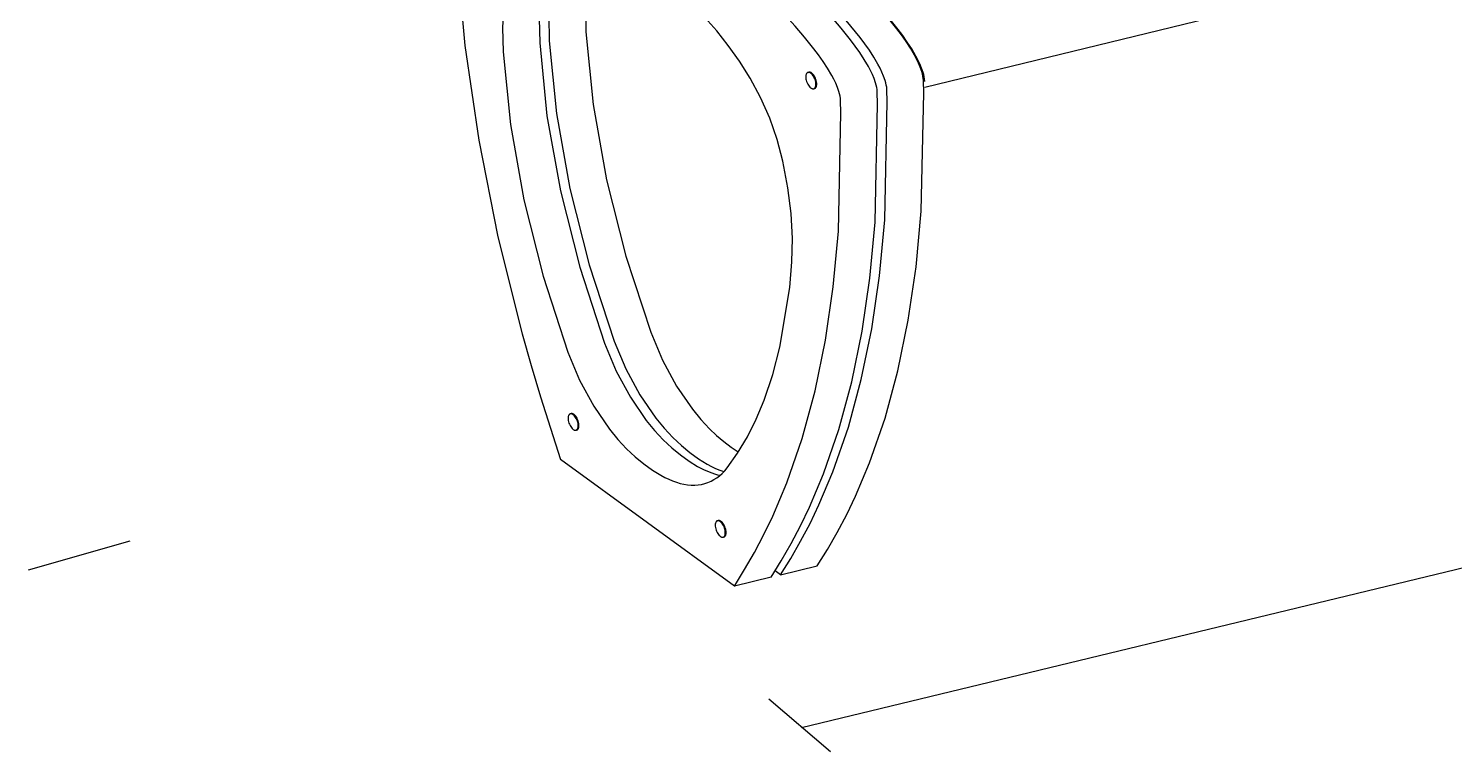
# Model space of a CAD drawing. Extents: x -56 to 236, y 85 to 283.
# Drawn here: x -48.7 to 89.9, y 84.6 to 154.9 of the extents above; entities that cross this region are included whole.
import ezdxf

# ---------------------------------------------------------------- set-up
doc = ezdxf.new("R2010")
doc.units = 0
doc.layers.add('LIVELLO_1', color=160, linetype='Continuous')

# ---------------------------------------------------------------- blocks, each defined once
blk = doc.blocks.new('AI9-BLK1')
at = {"layer": 'LIVELLO_1', "color": 7}
for p, q in [((107.996337, -2.65169), (-56.797911, -42.743816)), ((-68.159836, -41.290331), (-68.082666, -41.272244)), ((-67.613961, -42.874902), (-67.537135, -42.856816)), ((-91.268503, -74.459021), (-91.190299, -74.438006)), ((-90.7228, -76.045832), (-90.644424, -76.025506)), ((-75.314783, -91.185649), (-92.217455, -78.899405)), ((-76.964983, -84.852185), (-76.886608, -84.834271)), ((-76.419108, -86.439685), (-76.340904, -86.421426)), ((-70.823067, -90.099065), (-71.359813, -89.70598))]:
    blk.add_line(p, q, dxfattribs=at)
for points in [[(-88.878985, -28.82942), (-89.36681, -30.693906), (-89.677558, -32.753556), (-89.80606, -34.97771), (-89.754728, -37.345524)], [(-82.45836, -80.424548), (-82.078194, -80.632632), (-81.70199, -80.817634), (-81.328369, -80.974386), (-80.95716, -81.110467), (-80.591291, -81.215887), (-80.229211, -81.295468), (-79.873333, -81.351968), (-79.524173, -81.380218), (-79.181213, -81.382629), (-78.847384, -81.359547), (-78.519927, -81.308215), (-78.201428, -81.231045), (-77.893437, -81.131137), (-77.592852, -81.002635), (-77.303981, -80.84864), (-77.025273, -80.671217), (-76.758278, -80.465889), (-76.50403, -80.239547), (-76.261323, -79.985299), (-76.033946, -79.710725), (-75.002829, -78.262406), (-74.059045, -76.677662), (-73.197255, -74.959593), (-72.424348, -73.115434), (-71.58185, -70.642544), (-70.88594, -67.987065), (-69.938194, -62.190691), (-69.72391, -59.704366), (-69.673783, -57.416134), (-69.804869, -54.996643), (-70.115617, -52.48758), (-70.602064, -49.914438), (-71.155519, -47.813619), (-71.885018, -45.735882), (-72.77368, -43.727563), (-73.794462, -41.837584), (-74.828163, -40.199097), (-75.911818, -38.663101), (-77.039398, -37.245444), (-78.199017, -35.956117)], [(-102.333633, -29.697412), (-101.519557, -38.668441), (-100.172525, -47.877698), (-98.308039, -57.249046), (-95.940225, -66.69791)], [(-93.369495, -29.915831), (-93.855942, -31.782901), (-94.16669, -33.839967), (-94.297776, -36.066705), (-94.247649, -38.431935)], [(-92.439663, -29.692244), (-92.927661, -31.556902), (-93.238581, -33.613969), (-93.369495, -35.840706), (-93.318163, -38.208521)], [(-96.932757, -30.778655), (-97.419377, -32.645725), (-97.730124, -34.702791), (-97.858626, -36.929529), (-97.8085, -39.294931)], [(-59.529355, -37.045112), (-60.437138, -35.922872), (-61.358012, -34.846624), (-62.290255, -33.822053), (-63.231455, -32.853809)], [(-59.403609, -37.119526), (-60.310014, -35.997286), (-61.232094, -34.921038), (-62.164336, -33.899051), (-63.104331, -32.928223)], [(-64.021243, -38.133934), (-64.926442, -37.009111), (-65.848522, -35.935791), (-66.779386, -34.910875), (-67.720586, -33.940219)], [(-63.090206, -37.907936), (-63.999194, -36.785696), (-64.91869, -35.712204), (-65.850933, -34.685049), (-66.792306, -33.716633)], [(-67.581921, -38.994519), (-68.489876, -37.872107), (-69.4092, -36.798615), (-70.340237, -35.773872), (-71.281609, -34.803044)], [(-89.754728, -37.345524), (-89.044522, -44.41331), (-87.739864, -51.722424), (-85.861254, -59.131791), (-83.448309, -66.520487)], [(-57.802157, -39.631517), (-58.211778, -38.940776), (-58.636731, -38.280695), (-59.078737, -37.646109), (-59.529355, -37.045112)], [(-57.676411, -39.703003), (-58.086032, -39.014845), (-58.510985, -38.354937), (-58.952818, -37.720523), (-59.403609, -37.119526)], [(-94.247649, -38.431935), (-93.53641, -45.502304), (-92.23158, -52.809007), (-90.354347, -60.220441), (-87.937613, -67.606726)], [(-93.318163, -38.208521), (-92.607956, -45.275962), (-91.301921, -52.583009), (-89.424688, -59.994443), (-87.009159, -67.383139)], [(-62.292666, -40.717584), (-62.702288, -40.029081), (-63.126207, -39.366934), (-63.567868, -38.734931), (-64.021243, -38.133934)], [(-61.36318, -40.491413), (-61.772801, -39.803427), (-62.200165, -39.140763), (-62.639415, -38.509105), (-63.090206, -37.907936)], [(-97.8085, -39.294931), (-97.099672, -46.362545), (-95.795014, -53.671659), (-93.917782, -61.083782), (-91.501047, -68.469722)], [(-65.853517, -41.580752), (-66.263311, -40.89225), (-66.689469, -40.22993), (-67.128719, -39.597928), (-67.581921, -38.994519)], [(-57.10108, -41.210749), (-57.25008, -40.797165), (-57.414411, -40.396845), (-57.600618, -40.00376), (-57.802157, -39.631517)], [(-56.977745, -41.285335), (-57.122956, -40.874508), (-57.288493, -40.468331), (-57.4747, -40.080758), (-57.676411, -39.703003)], [(-68.159836, -41.290331), (-68.173789, -41.295326), (-68.191876, -41.300666), (-68.203417, -41.308417), (-68.220125, -41.315997), (-68.235628, -41.32616), (-68.247169, -41.336839), (-68.25871, -41.34683), (-68.271457, -41.359922), (-68.282998, -41.375252), (-68.295917, -41.387999), (-68.31521, -41.423828), (-68.331919, -41.459829), (-68.346044, -41.500654), (-68.35879, -41.544579), (-68.36792, -41.593327), (-68.378083, -41.698747), (-68.375499, -41.811401), (-68.35879, -41.934908), (-68.331919, -42.058415), (-68.295917, -42.181405), (-68.247169, -42.307667), (-68.191876, -42.425317), (-68.126419, -42.533321), (-68.055794, -42.63099), (-67.982758, -42.715739), (-67.944001, -42.751396), (-67.905588, -42.782574), (-67.868209, -42.810651), (-67.827384, -42.83649), (-67.791383, -42.854576), (-67.771918, -42.862155), (-67.752626, -42.867151), (-67.734884, -42.874902), (-67.715591, -42.877658), (-67.698882, -42.879898), (-67.67959, -42.882654), (-67.662881, -42.882654), (-67.646172, -42.882654), (-67.628258, -42.879898), (-67.613961, -42.874902), (-67.597252, -42.872146), (-67.581921, -42.864567), (-67.567969, -42.859572), (-67.551088, -42.85182), (-67.538341, -42.841485), (-67.524216, -42.831494), (-67.512675, -42.818403), (-67.499756, -42.805656), (-67.488215, -42.795321), (-67.47788, -42.777578), (-67.456175, -42.7464), (-67.439467, -42.707987), (-67.425342, -42.666819), (-67.412423, -42.620654), (-67.403465, -42.57449), (-67.393302, -42.46907), (-67.395714, -42.356071), (-67.412423, -42.23532), (-67.439467, -42.109919), (-67.47788, -41.983828), (-67.524216, -41.862906), (-67.581921, -41.744911), (-67.646172, -41.636907), (-67.715591, -41.536827), (-67.791383, -41.454489), (-67.827384, -41.416077), (-67.865797, -41.385243), (-67.905588, -41.357166), (-67.944001, -41.3315), (-67.982758, -41.313757), (-67.999295, -41.305661), (-68.018587, -41.29791), (-68.036502, -41.292914), (-68.055794, -41.290331), (-68.072503, -41.287575), (-68.091796, -41.285335), (-68.108504, -41.285335), (-68.126419, -41.287575), (-68.143127, -41.287575), (-68.159836, -41.290331)], [(-67.537135, -42.856816), (-67.519048, -42.854576), (-67.505096, -42.846825), (-67.490799, -42.841485), (-67.475468, -42.833733), (-67.461343, -42.823743), (-67.447046, -42.813407), (-67.434299, -42.800661), (-67.422758, -42.787569), (-67.409839, -42.774478), (-67.401054, -42.759147), (-67.381761, -42.726074), (-67.363675, -42.689901), (-67.346966, -42.649076), (-67.335425, -42.602912), (-67.325262, -42.556403), (-67.318716, -42.4515), (-67.320094, -42.335745), (-67.335425, -42.214994), (-67.362297, -42.091488), (-67.401054, -41.966086), (-67.447046, -41.842579), (-67.505096, -41.726824), (-67.567969, -41.616409), (-67.638421, -41.519085), (-67.712835, -41.434163), (-67.750214, -41.395751), (-67.788627, -41.364917), (-67.827384, -41.336839), (-67.865797, -41.313757), (-67.905588, -41.295326), (-67.922297, -41.287575), (-67.941589, -41.279995), (-67.96071, -41.274828), (-67.977418, -41.270005), (-67.995333, -41.267249), (-68.014798, -41.267249), (-68.031334, -41.267249), (-68.048043, -41.267249), (-68.064752, -41.270005), (-68.082666, -41.272244)], [(-65.157608, -43.159984), (-65.300062, -42.749156), (-65.46715, -42.34608), (-65.651979, -41.955234), (-65.853517, -41.580752)], [(-61.594345, -42.296815), (-61.739212, -41.885988), (-61.906127, -41.482912), (-62.091128, -41.092582), (-62.292666, -40.717584)], [(-60.664514, -42.070989), (-60.810758, -41.662918), (-60.977673, -41.259497), (-61.161469, -40.866928), (-61.36318, -40.491413)], [(-56.941744, -42.086492), (-56.956041, -41.875997), (-56.988081, -41.657578), (-57.038207, -41.434163), (-57.10108, -41.210749)], [(-56.81462, -42.161079), (-56.830123, -41.950755), (-56.86354, -41.732164), (-56.912461, -41.50875), (-56.977745, -41.285335)], [(-67.100469, -83.306026), (-65.733972, -80.077972), (-64.238112, -75.752999), (-62.980996, -71.127958), (-61.971756, -66.214907), (-61.212801, -61.037618), (-60.710678, -55.618138), (-60.470555, -44.138391), (-60.505178, -42.949489)], [(-63.539619, -82.443374), (-62.173294, -79.214975), (-60.674849, -74.892759), (-59.420318, -70.264962), (-58.410905, -65.354323), (-57.65195, -60.176689), (-57.147416, -54.755486), (-56.907121, -43.275739), (-56.941744, -42.086492)], [(-61.431048, -43.172903), (-61.447757, -42.962236), (-61.479796, -42.7464), (-61.531128, -42.522986), (-61.594345, -42.296815)], [(-60.505178, -42.949489), (-60.51672, -42.738821), (-60.550309, -42.520747), (-60.599057, -42.296815), (-60.664514, -42.070989)], [(-71.592357, -84.395365), (-70.224654, -81.166966), (-68.727243, -76.839582), (-67.472884, -72.214197), (-66.464849, -67.301146), (-65.704689, -62.126268), (-65.201188, -56.704721), (-64.961237, -45.22773), (-64.994482, -44.036072)], [(-68.031334, -83.532369), (-66.663803, -80.301558), (-65.166565, -75.979342), (-63.910828, -71.3512), (-62.901415, -66.440906), (-62.14246, -61.266028), (-61.64051, -55.844481), (-61.400214, -44.364389), (-61.431048, -43.172903)], [(-64.994482, -44.036072), (-65.008607, -43.825232), (-65.043231, -43.609569), (-65.092151, -43.385982), (-65.157608, -43.159984)], [(-83.448309, -66.520487), (-82.310738, -69.232467), (-80.945619, -71.757033), (-79.4048, -74.00668), (-78.585556, -75.003002), (-77.745642, -75.89976)], [(-95.940225, -66.69791), (-95.074645, -69.756121), (-94.164278, -72.810198), (-93.211365, -75.858419), (-92.217455, -78.899405)], [(-87.937613, -67.606726), (-86.801248, -70.31905), (-85.434923, -72.843616), (-83.89531, -75.095675), (-83.077272, -76.092341), (-82.236324, -76.985999)], [(-87.009159, -67.383139), (-85.871417, -70.092707), (-84.50647, -72.620029), (-82.965479, -74.869676), (-82.148991, -75.863586), (-81.306493, -76.762412)], [(-91.501047, -68.469722), (-90.360548, -71.181702), (-88.998357, -73.709024), (-87.457366, -75.958671), (-86.638123, -76.954993), (-85.795624, -77.848995)], [(-91.268503, -74.459021), (-91.2828, -74.461088), (-91.299509, -74.469012), (-91.31484, -74.476591), (-91.328965, -74.48417), (-91.343089, -74.492094), (-91.355836, -74.502429), (-91.36755, -74.515521), (-91.380296, -74.528267), (-91.394421, -74.541014), (-91.404584, -74.556173), (-91.423877, -74.58959), (-91.440586, -74.628175), (-91.457294, -74.667105), (-91.46763, -74.713269), (-91.476587, -74.761845), (-91.486922, -74.864853), (-91.484338, -74.979919), (-91.46763, -75.100842), (-91.440586, -75.224177), (-91.404584, -75.349923), (-91.355836, -75.470846), (-91.299509, -75.591079), (-91.23388, -75.699255), (-91.167217, -75.799163), (-91.091425, -75.881501), (-91.055424, -75.91733), (-91.015633, -75.94868), (-90.97722, -75.976586), (-90.938463, -76.002424), (-90.90005, -76.020338), (-90.880758, -76.030329), (-90.861637, -76.035841), (-90.843551, -76.04342), (-90.824258, -76.045832), (-90.807549, -76.048588), (-90.790841, -76.048588), (-90.774304, -76.048588), (-90.753634, -76.048588), (-90.739509, -76.045832), (-90.7228, -76.045832), (-90.708675, -76.038253), (-90.690761, -76.035841), (-90.676636, -76.028262), (-90.662511, -76.017927), (-90.64718, -76.007247), (-90.635467, -75.999668), (-90.621342, -75.986921), (-90.608595, -75.973829), (-90.599466, -75.961083), (-90.586719, -75.945924), (-90.564842, -75.912507), (-90.548134, -75.876678), (-90.534009, -75.832925), (-90.521262, -75.789172), (-90.512132, -75.742664), (-90.504553, -75.637933), (-90.507137, -75.522177), (-90.521262, -75.401255), (-90.548134, -75.278265), (-90.586719, -75.154586), (-90.632883, -75.02884), (-90.690761, -74.911018), (-90.753634, -74.802842), (-90.824258, -74.705345), (-90.90005, -74.620596), (-90.936051, -74.584767), (-90.97722, -74.55135), (-91.014255, -74.5231), (-91.053012, -74.500018), (-91.091425, -74.482103), (-91.110546, -74.471768), (-91.127426, -74.469012), (-91.146547, -74.459021), (-91.164634, -74.459021), (-91.183926, -74.456265), (-91.200463, -74.453509), (-91.217171, -74.453509), (-91.23388, -74.453509), (-91.251967, -74.456265), (-91.268503, -74.459021)], [(-90.644424, -76.025506), (-90.630471, -76.020338), (-90.613763, -76.017927), (-90.599466, -76.007247), (-90.584135, -75.999668), (-90.57001, -75.989332), (-90.557091, -75.979342), (-90.54555, -75.969006), (-90.534009, -75.958671), (-90.518678, -75.943168), (-90.509721, -75.927665), (-90.488017, -75.891836), (-90.472342, -75.858419), (-90.458389, -75.814666), (-90.444264, -75.771258), (-90.433929, -75.722338), (-90.426177, -75.619674), (-90.428761, -75.503918), (-90.444264, -75.380929), (-90.472342, -75.260006), (-90.509721, -75.13426), (-90.555885, -75.010925), (-90.613763, -74.892759), (-90.676636, -74.782515), (-90.747088, -74.687431), (-90.821847, -74.602681), (-90.858881, -74.564096), (-90.897466, -74.533091), (-90.936051, -74.505185), (-90.974464, -74.482103), (-91.014255, -74.461088), (-91.033548, -74.456265), (-91.050256, -74.448686), (-91.069549, -74.443518), (-91.086258, -74.438006), (-91.105378, -74.435939), (-91.123465, -74.433183), (-91.142757, -74.433183), (-91.159466, -74.433183), (-91.173591, -74.435939), (-91.190299, -74.438006)], [(-77.745642, -75.89976), (-77.049733, -76.557084), (-76.3459, -77.155497), (-75.642239, -77.689832), (-74.939956, -78.159743)], [(-82.236324, -76.985999), (-81.406573, -77.76149), (-80.569415, -78.454987), (-79.7295, -79.055812), (-78.894926, -79.564308)], [(-81.306493, -76.762412), (-80.477086, -77.538247), (-79.639756, -78.228989), (-78.801219, -78.830158), (-77.966473, -79.335898)], [(-85.795624, -77.848995), (-84.966218, -78.624141), (-84.130265, -79.317639), (-83.292935, -79.916052), (-82.45836, -80.424548)], [(-78.894926, -79.564308), (-78.337682, -79.859553), (-77.786639, -80.10381), (-77.243519, -80.293979), (-76.973941, -80.368049), (-76.710735, -80.427304)], [(-77.966473, -79.335898), (-77.554439, -79.564308), (-77.142061, -79.759645), (-76.733818, -79.926732), (-76.331947, -80.062813)], [(-70.823067, -90.099065), (-67.262389, -89.236069), (-66.268306, -87.636167), (-65.314187, -85.971841), (-64.405027, -84.238614), (-63.539619, -82.443374)], [(-71.752726, -90.322652), (-75.314783, -91.185649), (-74.320873, -89.588158), (-73.368304, -87.923832), (-72.457593, -86.19026), (-71.592357, -84.395365)], [(-71.752726, -90.322652), (-70.757438, -88.725506), (-69.807281, -87.058424), (-68.896914, -85.327264), (-68.031334, -83.532369)], [(-70.823067, -90.099065), (-69.829157, -88.499163), (-68.877622, -86.835182), (-67.968461, -85.10161), (-67.100469, -83.306026)], [(-76.964983, -84.852185), (-76.978936, -84.857353), (-76.994439, -84.864932), (-77.011148, -84.867688), (-77.025273, -84.878023), (-77.038192, -84.888359), (-77.052317, -84.896282), (-77.066269, -84.909029), (-77.076605, -84.924188), (-77.088146, -84.934523), (-77.098481, -84.952782), (-77.120357, -84.983443), (-77.137066, -85.022028), (-77.153602, -85.063025), (-77.163938, -85.109189), (-77.173067, -85.155353), (-77.18323, -85.258017), (-77.180646, -85.376184), (-77.163938, -85.494351), (-77.139478, -85.620441), (-77.101065, -85.743431), (-77.052317, -85.86711), (-76.995645, -85.984932), (-76.93036, -86.092764), (-76.863353, -86.19026), (-76.787561, -86.277766), (-76.749148, -86.313939), (-76.710735, -86.3446), (-76.670945, -86.37285), (-76.634943, -86.395932), (-76.596358, -86.413847), (-76.577066, -86.424182), (-76.557773, -86.42935), (-76.540031, -86.436929), (-76.520738, -86.439685), (-76.50403, -86.442097), (-76.487321, -86.442097), (-76.468028, -86.442097), (-76.449942, -86.442097), (-76.433233, -86.442097), (-76.419108, -86.439685), (-76.402399, -86.434173), (-76.387069, -86.426594), (-76.372944, -86.424182), (-76.358819, -86.413847), (-76.343488, -86.403512), (-76.329363, -86.393521), (-76.317822, -86.383185), (-76.304903, -86.367683), (-76.293362, -86.354591), (-76.283027, -86.339088), (-76.261323, -86.305671), (-76.244614, -86.26743), (-76.230317, -86.228845), (-76.21757, -86.185437), (-76.208613, -86.136517), (-76.200861, -86.031097), (-76.203445, -85.915686), (-76.21757, -85.797175), (-76.244614, -85.674185), (-76.280443, -85.548439), (-76.329363, -85.425104), (-76.384485, -85.306938), (-76.449942, -85.199106), (-76.520738, -85.10161), (-76.593774, -85.014105), (-76.632187, -84.977931), (-76.670945, -84.94727), (-76.710735, -84.919364), (-76.749148, -84.896282), (-76.785149, -84.875267), (-76.807026, -84.864932), (-76.823562, -84.862865), (-76.843027, -84.854941), (-76.860942, -84.852185), (-76.880062, -84.849773), (-76.896943, -84.847362), (-76.913652, -84.847362), (-76.93036, -84.847362), (-76.948275, -84.849773), (-76.964983, -84.852185)], [(-76.340904, -86.421426), (-76.324196, -86.413847), (-76.309899, -86.411091), (-76.295946, -86.403512), (-76.280443, -86.393521), (-76.266318, -86.385942), (-76.253571, -86.375262), (-76.239446, -86.364926), (-76.227905, -86.349768), (-76.21757, -86.337021), (-76.206029, -86.321518), (-76.184153, -86.288101), (-76.166238, -86.251927), (-76.152113, -86.208519), (-76.140572, -86.164766), (-76.132821, -86.118602), (-76.122658, -86.013182), (-76.125069, -85.897772), (-76.140572, -85.776849), (-76.166238, -85.653514), (-76.206029, -85.530524), (-76.252193, -85.404778), (-76.309899, -85.286612), (-76.372944, -85.178436), (-76.443568, -85.080939), (-76.517982, -84.99619), (-76.555362, -84.960361), (-76.593774, -84.926944), (-76.632187, -84.898349), (-76.670945, -84.875267), (-76.710735, -84.857353), (-76.730028, -84.849773), (-76.746737, -84.844606), (-76.765857, -84.837027), (-76.782566, -84.834271), (-76.801858, -84.831859), (-76.819773, -84.829103), (-76.836481, -84.829103), (-76.85319, -84.829103), (-76.869899, -84.831859), (-76.886608, -84.834271)]]:
    blk.add_lwpolyline(points, dxfattribs=at)

msp = doc.modelspace()

# ---------------------------------------------------------------- linework, layer by layer
at = {"layer": 'LIVELLO_1', "color": 7}
for p, q in [((26.458506, 86.979704), (215.547222, 132.605515)), ((-48.681955, 102.266281), (-38.804178, 105.088504)), ((23.29074, 89.751972), (29.287963, 84.636694))]:
    msp.add_line(p, q, dxfattribs=at)

# ---------------------------------------------------------------- block references
msp.add_blockref('AI9-BLK1', (95.256029, 191.891646), dxfattribs=at)

doc.saveas('drawing.dxf')
